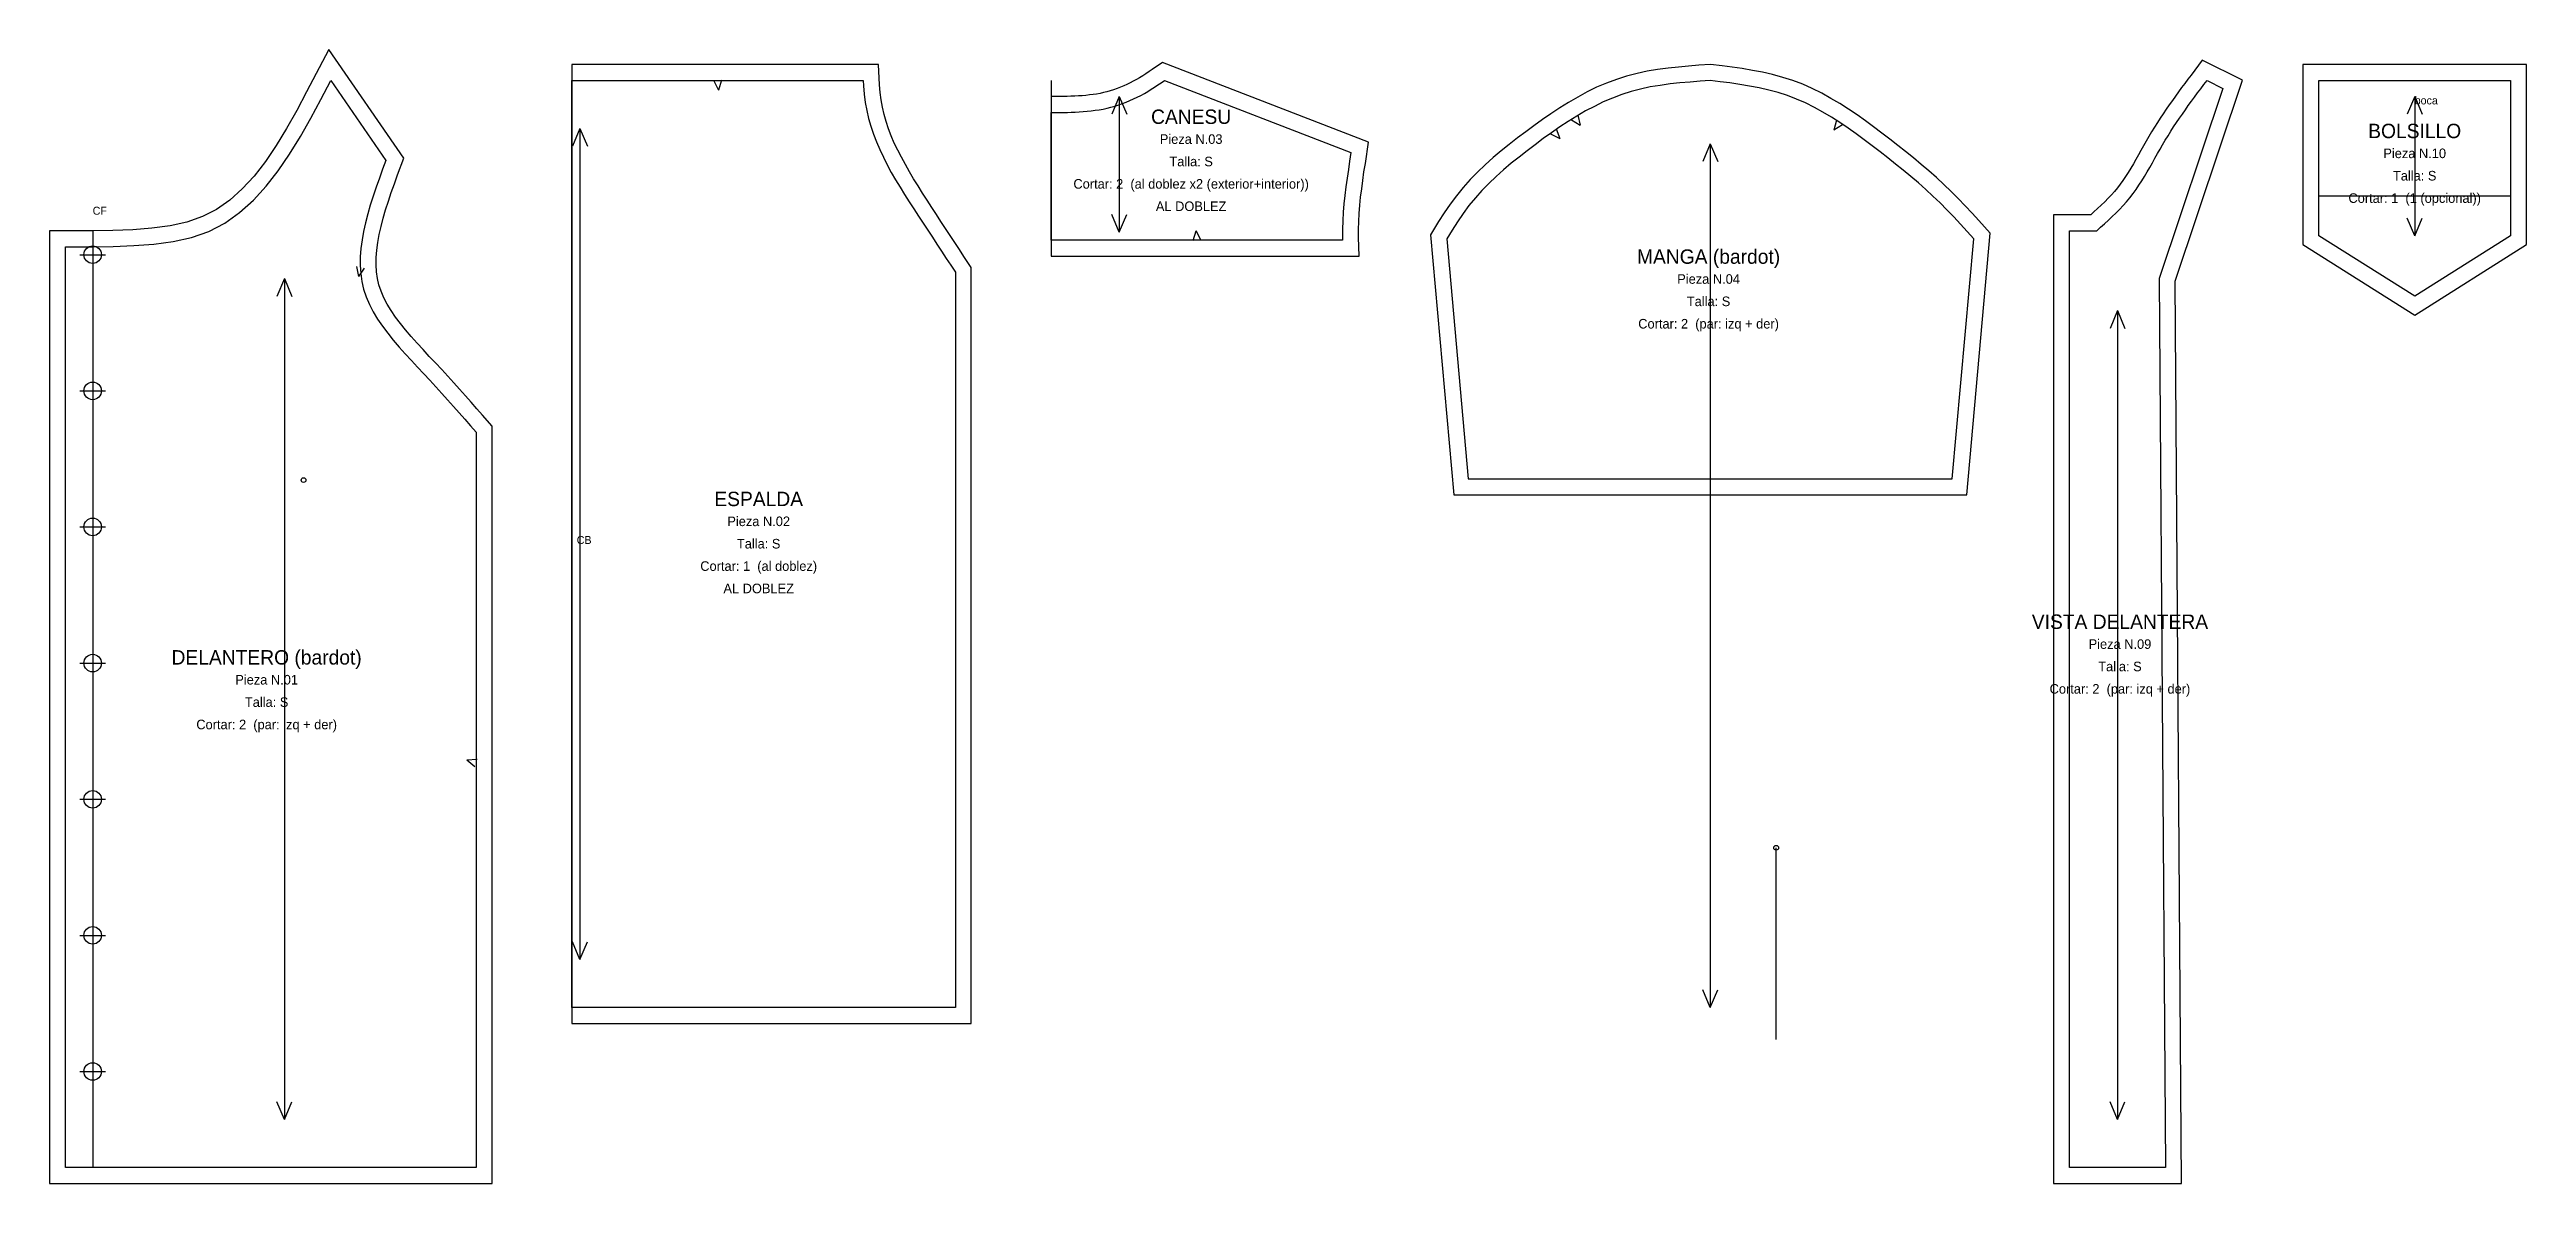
# Model space of a CAD drawing. Header units: centimetres. Extents: x -1 to 154, y -69 to 2.
import ezdxf
from ezdxf.enums import TextEntityAlignment as Align

# ---------------------------------------------------------------- set-up
doc = ezdxf.new("R2010")
doc.units = ezdxf.units.CM
for name, color, linetype in [('BOTONES', 30, 'Continuous'), ('CENTROS', 5, 'Continuous'), ('CONSTRUCCION', 8, 'Continuous'), ('CORTE', 1, 'Continuous'), ('COSTURA', 3, 'Continuous'), ('DOBLEZ', 6, 'Continuous'), ('HILO', 2, 'Continuous'), ('OJAL', 200, 'Continuous'), ('PIQUETES', 4, 'Continuous'), ('REFERENCIAS', 9, 'Continuous'), ('TEXTOS', 7, 'Continuous')]:
    doc.layers.add(name, color=color, linetype=linetype)

msp = doc.modelspace()

# ---------------------------------------------------------------- linework, layer by layer
at = {"layer": 'BOTONES'}
for centre in [(1.7, -10.9), (1.7, -19.42), (1.7, -27.93), (1.7, -36.45), (1.7, -44.97), (1.7, -53.48), (1.7, -62)]:
    msp.add_circle(centre, 0.55, dxfattribs=at)
at = {"layer": 'CENTROS'}
for centre in [(14.9, -25), (107.08, -48)]:
    msp.add_circle(centre, 0.15, dxfattribs=at)
at = {"layer": 'CONSTRUCCION'}
for p, q in [((141.05, -7.22), (153.05, -7.22)), ((1.7, -9.4), (1.7, -68)), ((107.08, -60), (107.08, -48))]:
    msp.add_line(p, q, dxfattribs=at)
at = {"layer": 'CORTE'}
for points in [[(-1, -69), (26.7, -69), (26.7, -21.62), (26.1, -20.94), (25.75, -20.54), (25.39, -20.13), (25.03, -19.72), (24.67, -19.32), (24.3, -18.91), (23.93, -18.5), (23.55, -18.08), (23.16, -17.67), (22.77, -17.26), (22.38, -16.84), (22.01, -16.43), (21.64, -16.02), (21.29, -15.61), (20.96, -15.2), (20.65, -14.8), (20.38, -14.39), (20.13, -13.99), (19.92, -13.59), (19.75, -13.19), (19.62, -12.79), (19.53, -12.39), (19.47, -11.97), (19.45, -11.53), (19.45, -11.08), (19.49, -10.61), (19.55, -10.13), (19.64, -9.64), (19.75, -9.13), (19.89, -8.62), (20.04, -8.09), (20.21, -7.55), (20.39, -7.01), (20.59, -6.46), (20.79, -5.91), (21.17, -4.86), (16.48, 1.93), (15.09, -0.72), (14.47, -1.88), (13.84, -3.01), (13.18, -4.07), (12.51, -5.07), (11.8, -5.98), (11.06, -6.79), (10.28, -7.49), (9.45, -8.07), (8.57, -8.52), (7.6, -8.86), (6.55, -9.09), (5.41, -9.25), (4.21, -9.34), (2.96, -9.38), (1.69, -9.4), (-1, -9.4), (-1, -69)], [(56.7, -11.7), (56.24, -11.01), (55.96, -10.58), (55.67, -10.14), (55.38, -9.7), (55.09, -9.27), (54.8, -8.83), (54.51, -8.38), (54.22, -7.94), (53.94, -7.5), (53.65, -7.05), (53.37, -6.6), (53.09, -6.16), (52.82, -5.71), (52.57, -5.26), (52.32, -4.81), (52.1, -4.37), (51.88, -3.92), (51.69, -3.47), (51.52, -3.02), (51.36, -2.57), (51.24, -2.13), (51.13, -1.68), (51.05, -1.22), (50.99, -0.76), (50.95, -0.28), (50.9, 1), (31.7, 1), (31.7, -59), (56.7, -59), (56.7, -11.7)], [(80.94, -9.8), (80.93, -9.32), (80.95, -8.82), (80.98, -8.32), (81.02, -7.81), (81.07, -7.3), (81.14, -6.78), (81.21, -6.25), (81.28, -5.72), (81.37, -5.19), (81.57, -3.86), (68.67, 1.12), (68.03, 0.69), (67.83, 0.55), (67.63, 0.42), (67.43, 0.29), (67.23, 0.17), (67.04, 0.05), (66.84, -0.05), (66.64, -0.16), (66.44, -0.25), (66.24, -0.34), (66.03, -0.43), (65.82, -0.51), (65.61, -0.58), (65.4, -0.65), (65.19, -0.71), (64.97, -0.76), (64.76, -0.81), (64.54, -0.85), (64.32, -0.88), (64.09, -0.91), (63.87, -0.94), (63.64, -0.96), (63.41, -0.97), (63.17, -0.98), (62.93, -0.99), (62.69, -1), (62.45, -1), (62.2, -1), (61.95, -1), (61.7, -1), (61.7, -11), (80.98, -11), (80.94, -9.8)], [(119.77, -8.77), (119.35, -8.31), (118.92, -7.85), (118.48, -7.39), (118.03, -6.94), (117.57, -6.51), (117.11, -6.08), (116.64, -5.66), (116.16, -5.25), (115.67, -4.85), (115.18, -4.45), (114.69, -4.06), (114.19, -3.67), (113.69, -3.29), (113.18, -2.91), (112.67, -2.53), (112.15, -2.16), (111.61, -1.8), (111.06, -1.45), (110.5, -1.12), (109.93, -0.8), (109.34, -0.51), (108.74, -0.24), (108.12, -0.01), (107.5, 0.19), (106.86, 0.37), (106.23, 0.51), (105.59, 0.63), (104.96, 0.74), (104.33, 0.83), (103.7, 0.91), (102.98, 1), (102.24, 0.95), (101.6, 0.9), (100.96, 0.84), (100.31, 0.77), (99.66, 0.68), (99.01, 0.57), (98.37, 0.43), (97.72, 0.27), (97.08, 0.06), (96.46, -0.17), (95.84, -0.43), (95.25, -0.72), (94.66, -1.04), (94.09, -1.37), (93.53, -1.72), (92.98, -2.08), (92.45, -2.45), (91.92, -2.83), (91.4, -3.21), (90.88, -3.6), (90.36, -4), (89.86, -4.41), (89.36, -4.83), (88.87, -5.27), (88.39, -5.73), (87.93, -6.2), (87.49, -6.69), (87.06, -7.21), (86.67, -7.75), (86.3, -8.29), (85.95, -8.83), (85.44, -9.65), (86.9, -25.93), (119.01, -25.93), (120.48, -9.56), (119.77, -8.77)], [(124.45, -69), (132.45, -69), (132.05, -12.56), (136.27, 0.01), (133.75, 1.27), (133.05, 0.34), (132.85, 0.08), (132.66, -0.19), (132.46, -0.45), (132.27, -0.72), (132.07, -0.98), (131.88, -1.25), (131.69, -1.53), (131.5, -1.8), (131.31, -2.08), (131.12, -2.36), (130.94, -2.64), (130.76, -2.93), (130.58, -3.22), (130.41, -3.51), (130.24, -3.8), (130.08, -4.09), (129.91, -4.38), (129.76, -4.66), (129.6, -4.94), (129.44, -5.22), (129.28, -5.49), (129.12, -5.75), (128.95, -6), (128.79, -6.25), (128.61, -6.49), (128.44, -6.72), (128.26, -6.94), (128.07, -7.16), (127.86, -7.37), (127.65, -7.59), (127.43, -7.8), (127.2, -8.01), (126.97, -8.22), (126.77, -8.4), (124.45, -8.4), (124.45, -69)], [(140.05, -10.27), (147.05, -14.68), (154.05, -10.27), (154.05, 1), (140.05, 1), (140.05, -10.27)]]:
    msp.add_lwpolyline(points, close=True, dxfattribs=at)
at = {"layer": 'COSTURA'}
for points in [[(0, -10.4), (1.7, -10.4), (2.99, -10.38), (4.27, -10.33), (5.52, -10.24), (6.73, -10.08), (7.88, -9.82), (8.97, -9.44), (9.97, -8.92), (10.9, -8.27), (11.76, -7.5), (12.57, -6.62), (13.32, -5.66), (14.02, -4.61), (14.7, -3.51), (15.35, -2.37), (15.98, -1.19), (16.6, 0), (20.06, -5), (19.85, -5.56), (19.65, -6.12), (19.45, -6.68), (19.26, -7.24), (19.08, -7.8), (18.92, -8.35), (18.78, -8.9), (18.66, -9.44), (18.56, -9.98), (18.49, -10.51), (18.45, -11.04), (18.45, -11.56), (18.48, -12.07), (18.55, -12.57), (18.66, -13.06), (18.82, -13.54), (19.02, -14.01), (19.26, -14.48), (19.53, -14.93), (19.84, -15.38), (20.17, -15.82), (20.52, -16.25), (20.89, -16.68), (21.27, -17.11), (21.65, -17.52), (22.04, -17.94), (22.43, -18.35), (22.81, -18.76), (23.19, -19.17), (23.56, -19.58), (23.92, -19.98), (24.28, -20.39), (24.64, -20.79), (25, -21.2), (25.35, -21.6), (25.7, -22), (25.7, -68), (0, -68)], [(31.7, 0), (49.94, 0), (49.96, -0.34), (50, -0.86), (50.06, -1.37), (50.15, -1.88), (50.27, -2.38), (50.41, -2.87), (50.58, -3.36), (50.76, -3.85), (50.97, -4.33), (51.2, -4.81), (51.44, -5.28), (51.69, -5.75), (51.96, -6.21), (52.24, -6.68), (52.52, -7.13), (52.81, -7.59), (53.1, -8.04), (53.39, -8.49), (53.68, -8.93), (53.97, -9.37), (54.26, -9.81), (54.54, -10.25), (54.83, -10.69), (55.12, -11.13), (55.41, -11.56), (55.7, -12), (55.7, -58), (31.7, -58)], [(61.7, -2), (61.95, -2), (62.2, -2), (62.46, -2), (62.71, -2), (62.96, -1.99), (63.21, -1.98), (63.46, -1.97), (63.71, -1.95), (63.96, -1.93), (64.21, -1.91), (64.46, -1.87), (64.71, -1.83), (64.95, -1.79), (65.2, -1.73), (65.44, -1.67), (65.69, -1.61), (65.93, -1.53), (66.16, -1.45), (66.4, -1.36), (66.63, -1.26), (66.86, -1.16), (67.09, -1.05), (67.31, -0.94), (67.53, -0.81), (67.75, -0.69), (67.96, -0.55), (68.17, -0.42), (68.38, -0.28), (68.59, -0.14), (68.8, 0), (80.46, -4.5), (80.38, -5.04), (80.3, -5.58), (80.22, -6.11), (80.14, -6.65), (80.08, -7.19), (80.02, -7.72), (79.98, -8.25), (79.95, -8.78), (79.93, -9.3), (79.94, -9.83), (79.94, -10), (61.7, -10)], [(119.45, -9.9), (119.03, -9.44), (118.62, -8.99), (118.2, -8.54), (117.77, -8.09), (117.34, -7.66), (116.89, -7.24), (116.44, -6.82), (115.98, -6.41), (115.51, -6.01), (115.04, -5.62), (114.56, -5.23), (114.07, -4.85), (113.58, -4.47), (113.09, -4.09), (112.59, -3.71), (112.09, -3.35), (111.58, -2.98), (111.06, -2.64), (110.54, -2.3), (110.01, -1.98), (109.47, -1.69), (108.92, -1.41), (108.36, -1.17), (107.79, -0.95), (107.21, -0.76), (106.62, -0.6), (106.02, -0.47), (105.42, -0.35), (104.81, -0.25), (104.19, -0.16), (103.57, -0.08), (102.95, 0), (102.32, -0.05), (101.69, -0.1), (101.06, -0.15), (100.44, -0.22), (99.82, -0.31), (99.2, -0.41), (98.59, -0.54), (98, -0.7), (97.41, -0.88), (96.83, -1.1), (96.26, -1.34), (95.7, -1.62), (95.15, -1.91), (94.61, -2.23), (94.07, -2.56), (93.54, -2.91), (93.02, -3.27), (92.5, -3.64), (91.99, -4.02), (91.49, -4.4), (90.99, -4.79), (90.49, -5.18), (90.01, -5.59), (89.55, -6.01), (89.1, -6.44), (88.66, -6.88), (88.25, -7.35), (87.85, -7.83), (87.48, -8.33), (87.13, -8.84), (86.79, -9.37), (86.46, -9.9), (87.81, -24.93), (118.1, -24.93)], [(125.45, -9.4), (127.15, -9.4), (127.39, -9.18), (127.64, -8.97), (127.88, -8.75), (128.12, -8.52), (128.35, -8.3), (128.58, -8.07), (128.8, -7.83), (129.02, -7.59), (129.22, -7.34), (129.42, -7.08), (129.61, -6.82), (129.79, -6.55), (129.96, -6.28), (130.13, -6), (130.3, -5.72), (130.46, -5.44), (130.63, -5.16), (130.79, -4.87), (130.95, -4.58), (131.11, -4.3), (131.27, -4.02), (131.44, -3.73), (131.61, -3.46), (131.78, -3.18), (131.96, -2.91), (132.14, -2.64), (132.32, -2.37), (132.51, -2.1), (132.7, -1.83), (132.88, -1.57), (133.08, -1.3), (133.27, -1.04), (133.46, -0.78), (133.66, -0.52), (133.85, -0.26), (134.05, 0), (135.05, -0.5), (131.05, -12.4), (131.45, -68), (125.45, -68)], [(141.05, 0), (153.05, 0), (153.05, -9.72), (147.05, -13.5), (141.05, -9.72)]]:
    msp.add_lwpolyline(points, close=True, dxfattribs=at)
at = {"layer": 'DOBLEZ'}
for p, q in [((31.7, 0), (31.7, -58)), ((61.7, 0), (61.7, -10))]:
    msp.add_line(p, q, dxfattribs=at)
at = {"layer": 'HILO'}
for p, q in [((65.96, -1), (65.49, -2.11)), ((65.96, -1), (65.96, -9.5)), ((65.96, -1), (66.43, -2.11)), ((147.05, -1), (146.58, -2.11)), ((147.05, -1), (147.05, -9.72)), ((147.05, -1), (147.51, -2.11)), ((32.2, -3), (31.73, -4.11)), ((32.2, -3), (32.2, -55)), ((32.2, -3), (32.67, -4.11)), ((102.95, -3.96), (102.49, -5.07)), ((102.95, -3.96), (102.95, -58)), ((102.95, -3.96), (103.42, -5.07)), ((65.96, -9.5), (65.49, -8.39)), ((65.96, -9.5), (66.43, -8.39)), ((147.05, -9.72), (146.58, -8.61)), ((147.05, -9.72), (147.51, -8.61)), ((13.7, -12.4), (13.23, -13.51)), ((13.7, -12.4), (13.7, -65)), ((13.7, -12.4), (14.17, -13.51)), ((128.45, -14.4), (127.98, -15.51)), ((128.45, -14.4), (128.45, -65)), ((128.45, -14.4), (128.91, -15.51)), ((32.2, -55), (31.73, -53.89)), ((32.2, -55), (32.67, -53.89)), ((102.95, -58), (102.49, -56.89)), ((102.95, -58), (103.42, -56.89)), ((13.7, -65), (13.23, -63.89)), ((13.7, -65), (14.17, -63.89)), ((128.45, -65), (127.98, -63.89)), ((128.45, -65), (128.91, -63.89))]:
    msp.add_line(p, q, dxfattribs=at)
at = {"layer": 'OJAL'}
for p, q in [((0.9, -10.9), (2.5, -10.9)), ((0.9, -19.42), (2.5, -19.42)), ((0.9, -27.93), (2.5, -27.93)), ((0.9, -36.45), (2.5, -36.45)), ((0.9, -44.97), (2.5, -44.97)), ((0.9, -53.48), (2.5, -53.48)), ((0.9, -62), (2.5, -62))]:
    msp.add_line(p, q, dxfattribs=at)
at = {"layer": 'PIQUETES'}
for p, q in [((41.06, 0.02), (40.87, -0.6)), ((40.58, -0.02), (40.87, -0.6)), ((93.31, -3.03), (93.54, -3.63)), ((94.27, -2.46), (94.82, -2.8)), ((94.66, -2.17), (94.82, -2.8)), ((110.85, -2.48), (110.69, -3.11)), ((111.24, -2.77), (110.69, -3.11)), ((92.96, -3.35), (93.54, -3.63)), ((70.58, -10.02), (70.77, -9.4)), ((71.06, -9.98), (70.77, -9.4)), ((18.22, -11.64), (18.33, -12.27)), ((18.69, -11.74), (18.33, -12.27)), ((25.77, -42.47), (25.12, -42.53)), ((25.63, -42.93), (25.12, -42.53))]:
    msp.add_line(p, q, dxfattribs=at)

# ---------------------------------------------------------------- texts
at = {"layer": 'REFERENCIAS'}
for s, p in [('boca', (147.05, -1.5)), ('CF', (1.7, -8.4)), ('CB', (32, -29))]:
    msp.add_text(s, height=0.5, dxfattribs=at).set_placement(p)
at = {"layer": 'TEXTOS'}
for s, height, p in [('CANESU', 0.9, (70.46, -2.27)), ('BOLSILLO', 0.9, (147.05, -3.16)), ('Pieza N.03', 0.6, (70.46, -3.67)), ('Pieza N.10', 0.6, (147.05, -4.56)), ('Cortar: 2  (al doblez x2 (exterior+interior))', 0.6, (70.46, -6.47)), ('Talla: S', 0.6, (70.46, -5.07)), ('Talla: S', 0.6, (147.05, -5.96)), ('AL DOBLEZ', 0.6, (70.46, -7.87)), ('Cortar: 1  (1 (opcional))', 0.6, (147.05, -7.36)), ('MANGA (bardot)', 0.9, (102.85, -11.02)), ('Pieza N.04', 0.6, (102.85, -12.42)), ('Talla: S', 0.6, (102.85, -13.82)), ('Cortar: 2  (par: izq + der)', 0.6, (102.85, -15.22)), ('ESPALDA', 0.9, (43.39, -26.18)), ('Pieza N.02', 0.6, (43.39, -27.58)), ('Talla: S', 0.6, (43.39, -28.98)), ('Cortar: 1  (al doblez)', 0.6, (43.39, -30.38)), ('AL DOBLEZ', 0.6, (43.39, -31.78)), ('VISTA DELANTERA', 0.9, (128.6, -33.86)), ('DELANTERO (bardot)', 0.9, (12.59, -36.09)), ('Pieza N.09', 0.6, (128.6, -35.26)), ('Pieza N.01', 0.6, (12.59, -37.49)), ('Talla: S', 0.6, (128.6, -36.66)), ('Talla: S', 0.6, (12.59, -38.89)), ('Cortar: 2  (par: izq + der)', 0.6, (128.6, -38.06)), ('Cortar: 2  (par: izq + der)', 0.6, (12.59, -40.29))]:
    msp.add_text(s, height=height, dxfattribs=at).set_placement(p, align=Align.MIDDLE_CENTER)

doc.saveas('drawing.dxf')
